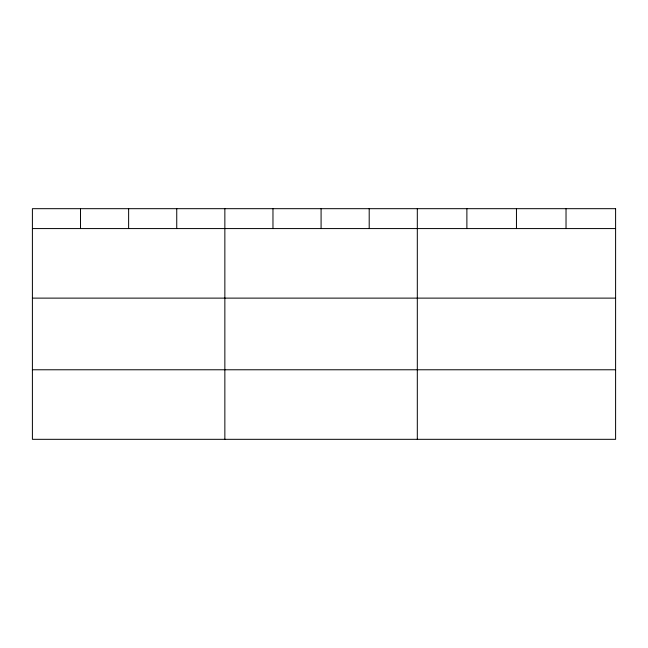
<?xml version="1.0" encoding="UTF-8"?>
<svg xmlns="http://www.w3.org/2000/svg" width="648" height="648" viewBox="0 0 648 648"><rect width="100%" height="100%" fill="white"/><g stroke="black" fill="none" stroke-linecap="round" stroke-linejoin="round"><path stroke-width="0.97" d="M32.4 228.574L615.6 228.574M32.4 298.121L615.6 298.121M32.4 369.773L615.6 369.773M566.028 208.68L566.028 228.574M516.456 208.68L516.456 228.574M466.884 208.68L466.884 228.574M417.312 208.68L417.312 439.32M369.198 208.68L369.198 228.574M321.084 208.68L321.084 228.574M272.97 208.68L272.97 228.574M224.856 208.68L224.856 439.32M176.742 208.68L176.742 228.574M128.628 208.68L128.628 228.574M80.514 208.68L80.514 228.574M615.6 208.68L32.4 208.68L32.4 439.32L615.6 439.32L615.6 208.68"/></g></svg>
